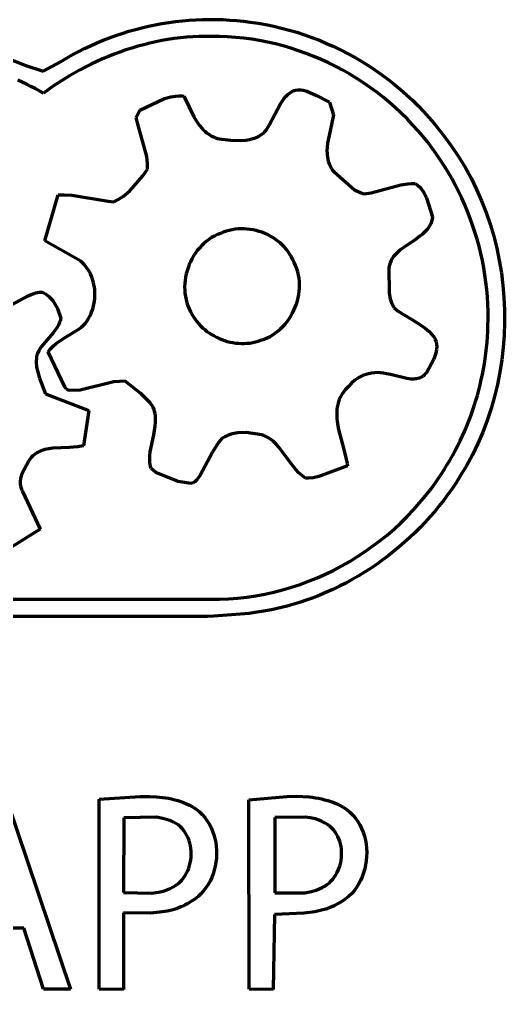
# Model space of a CAD drawing. Header units: millimetres. Extents: x 0.5 to 5.05, y 0.9 to 4.71.
# Drawn here: x 3.333 to 5.054, y 0.897 to 4.337 of the extents above; entities that cross this region are included whole.
import ezdxf

# ---------------------------------------------------------------- set-up
doc = ezdxf.new("R2010")
doc.units = ezdxf.units.MM
doc.layers.add('color#209bd8ff', color=7, linetype='CONTINUOUS', lineweight=100)
doc.layers.add('color#5ac5f1ff', color=7, linetype='CONTINUOUS', lineweight=100)

msp = doc.modelspace()

# ---------------------------------------------------------------- linework, layer by layer
at = {"layer": 'color#209bd8ff'}
for p, q in [((3.9349, 4.3344), (3.959, 4.3359)), ((3.959, 4.3359), (3.9832, 4.3369)), ((3.9832, 4.3369), (4.0074, 4.3373)), ((4.0074, 4.3373), (4.0316, 4.3372)), ((4.0316, 4.3372), (4.0557, 4.3364)), ((4.0557, 4.3364), (4.0799, 4.3351)), ((4.0799, 4.3351), (4.104, 4.3332)), ((3.7211, 4.2951), (3.7444, 4.3017)), ((3.7444, 4.3017), (3.7678, 4.3077)), ((3.7678, 4.3077), (3.7914, 4.3132)), ((3.7914, 4.3132), (3.8151, 4.3181)), ((3.8151, 4.3181), (3.8389, 4.3225)), ((3.8389, 4.3225), (3.8628, 4.3263)), ((3.8628, 4.3263), (3.8867, 4.3296)), ((3.8867, 4.3296), (3.9108, 4.3323)), ((3.9108, 4.3323), (3.9349, 4.3344)), ((4.104, 4.3332), (4.128, 4.3307)), ((4.128, 4.3307), (4.152, 4.3276)), ((4.152, 4.3276), (4.18, 4.3236)), ((4.18, 4.3236), (4.2078, 4.3188)), ((4.2078, 4.3188), (4.2355, 4.3132)), ((4.2355, 4.3132), (4.263, 4.3068)), ((4.263, 4.3068), (4.2903, 4.2996)), ((3.6298, 4.2632), (3.6524, 4.272)), ((3.6524, 4.272), (3.6751, 4.2803)), ((3.6751, 4.2803), (3.698, 4.2879)), ((3.698, 4.2879), (3.7211, 4.2951)), ((3.8602, 4.2659), (3.8385, 4.2621)), ((3.882, 4.2691), (3.8602, 4.2659)), ((3.9038, 4.2717), (3.882, 4.2691)), ((3.9258, 4.2739), (3.9038, 4.2717)), ((3.9478, 4.2754), (3.9258, 4.2739)), ((3.9699, 4.2764), (3.9478, 4.2754)), ((3.992, 4.2768), (3.9699, 4.2764)), ((4.0142, 4.2766), (3.992, 4.2768)), ((4.0429, 4.2765), (4.0142, 4.2766)), ((4.0716, 4.2755), (4.0429, 4.2765)), ((4.1002, 4.2735), (4.0716, 4.2755)), ((4.1287, 4.2706), (4.1002, 4.2735)), ((4.1571, 4.2669), (4.1287, 4.2706)), ((4.1853, 4.2622), (4.1571, 4.2669)), ((4.2903, 4.2996), (4.3173, 4.2916)), ((4.3173, 4.2916), (4.3442, 4.2829)), ((4.3442, 4.2829), (4.3708, 4.2735)), ((4.3708, 4.2735), (4.3971, 4.2633)), ((3.542, 4.2227), (3.5636, 4.2337)), ((3.5636, 4.2337), (3.5854, 4.2441)), ((3.5854, 4.2441), (3.6075, 4.2539)), ((3.6075, 4.2539), (3.6298, 4.2632)), ((3.7316, 4.2356), (3.7106, 4.2289)), ((3.7527, 4.2419), (3.7316, 4.2356)), ((3.774, 4.2477), (3.7527, 4.2419)), ((3.7954, 4.253), (3.774, 4.2477)), ((3.8169, 4.2578), (3.7954, 4.253)), ((3.8385, 4.2621), (3.8169, 4.2578)), ((4.2134, 4.2567), (4.1853, 4.2622)), ((4.2413, 4.2504), (4.2134, 4.2567)), ((4.269, 4.2432), (4.2413, 4.2504)), ((4.2965, 4.2352), (4.269, 4.2432)), ((4.3237, 4.2263), (4.2965, 4.2352)), ((4.3971, 4.2633), (4.4231, 4.2524)), ((4.4231, 4.2524), (4.4488, 4.2408)), ((4.4488, 4.2408), (4.4742, 4.2285)), ((3.2955, 4.1981), (3.3439, 4.1788)), ((3.479, 4.1868), (3.4997, 4.1993)), ((3.4997, 4.1993), (3.5207, 4.2113)), ((3.5207, 4.2113), (3.542, 4.2227)), ((3.6283, 4.1972), (3.6081, 4.1881)), ((3.6486, 4.2058), (3.6283, 4.1972)), ((3.6691, 4.2139), (3.6486, 4.2058)), ((3.6898, 4.2216), (3.6691, 4.2139)), ((3.7106, 4.2289), (3.6898, 4.2216)), ((4.3507, 4.2167), (4.3237, 4.2263)), ((4.3774, 4.2063), (4.3507, 4.2167)), ((4.4037, 4.1951), (4.3774, 4.2063)), ((4.4742, 4.2285), (4.4993, 4.2155)), ((4.4993, 4.2155), (4.524, 4.2018)), ((4.524, 4.2018), (4.5483, 4.1875)), ((3.3439, 4.1788), (3.3559, 4.1736)), ((3.3559, 4.1736), (3.4172, 4.1543)), ((3.4172, 4.1543), (3.479, 4.1868)), ((3.5684, 4.1688), (3.5488, 4.1585)), ((3.5882, 4.1787), (3.5684, 4.1688)), ((3.6081, 4.1881), (3.5882, 4.1787)), ((4.4298, 4.1831), (4.4037, 4.1951)), ((4.4554, 4.1704), (4.4298, 4.1831)), ((4.4807, 4.157), (4.4554, 4.1704)), ((4.5483, 4.1875), (4.5722, 4.1725)), ((4.5722, 4.1725), (4.5957, 4.1569)), ((3.5104, 4.1368), (3.4915, 4.1253)), ((3.5295, 4.1479), (3.5104, 4.1368)), ((3.5488, 4.1585), (3.5295, 4.1479)), ((4.5056, 4.1428), (4.4807, 4.157)), ((4.5301, 4.1279), (4.5056, 4.1428)), ((4.5957, 4.1569), (4.6188, 4.1406)), ((4.6188, 4.1406), (4.6415, 4.1238)), ((3.3433, 4.1145), (3.3279, 4.1213)), ((3.3586, 4.1074), (3.3433, 4.1145)), ((3.3738, 4.1), (3.3586, 4.1074)), ((3.3888, 4.0923), (3.3738, 4.1)), ((3.4545, 4.1013), (3.4363, 4.0888)), ((3.4729, 4.1135), (3.4545, 4.1013)), ((3.4915, 4.1253), (3.4729, 4.1135)), ((4.5542, 4.1123), (4.5301, 4.1279)), ((4.5778, 4.096), (4.5542, 4.1123)), ((4.6009, 4.0791), (4.5778, 4.096)), ((4.6415, 4.1238), (4.6636, 4.1063)), ((4.6636, 4.1063), (4.6853, 4.0882)), ((3.4037, 4.0843), (3.3888, 4.0923)), ((3.4185, 4.0759), (3.4037, 4.0843)), ((3.4363, 4.0888), (3.4185, 4.0759)), ((3.8483, 4.0569), (3.8702, 4.0628)), ((3.8702, 4.0628), (3.8871, 4.0654)), ((3.8871, 4.0654), (3.8986, 4.0661)), ((3.8986, 4.0661), (3.9102, 4.0658)), ((3.9102, 4.0658), (3.9161, 4.0653)), ((3.9161, 4.0653), (3.9521, 3.9924)), ((4.2711, 4.0555), (4.2779, 4.0634)), ((4.2779, 4.0634), (4.2854, 4.0707)), ((4.2854, 4.0707), (4.2938, 4.0772)), ((4.2938, 4.0772), (4.2982, 4.0801)), ((4.2982, 4.0801), (4.303, 4.0828)), ((4.303, 4.0828), (4.3079, 4.0853)), ((4.3079, 4.0853), (4.3126, 4.0863)), ((4.3126, 4.0863), (4.3219, 4.0873)), ((4.3219, 4.0873), (4.3311, 4.0873)), ((4.3311, 4.0873), (4.3401, 4.0862)), ((4.3401, 4.0862), (4.3533, 4.083)), ((4.3533, 4.083), (4.3876, 4.068)), ((4.3876, 4.068), (4.433, 4.044)), ((4.6235, 4.0615), (4.6009, 4.0791)), ((4.6455, 4.0432), (4.6235, 4.0615)), ((4.6853, 4.0882), (4.7065, 4.0696)), ((4.7065, 4.0696), (4.7272, 4.0504)), ((3.7599, 4.0158), (3.8483, 4.0569)), ((4.2187, 3.9623), (4.2591, 4.0381)), ((4.2591, 4.0381), (4.2711, 4.0555)), ((4.433, 4.044), (4.4475, 3.9988)), ((4.6671, 4.0243), (4.6455, 4.0432)), ((4.7272, 4.0504), (4.7473, 4.0306)), ((4.7473, 4.0306), (4.7669, 4.0103)), ((3.7472, 3.9896), (3.7599, 4.0158)), ((3.9521, 3.9924), (3.9637, 3.9733)), ((4.4475, 3.9988), (4.4351, 3.9423)), ((4.688, 4.0048), (4.6671, 4.0243)), ((4.7084, 3.9846), (4.688, 4.0048)), ((4.7669, 4.0103), (4.7859, 3.9894)), ((3.7519, 3.9708), (3.7472, 3.9896)), ((3.7848, 3.8518), (3.7519, 3.9708)), ((3.9637, 3.9733), (3.9722, 3.9614)), ((3.9722, 3.9614), (3.9815, 3.9503)), ((4.2156, 3.956), (4.2187, 3.9623)), ((4.7281, 3.9639), (4.7084, 3.9846)), ((4.7472, 3.9426), (4.7281, 3.9639)), ((4.7859, 3.9894), (4.8044, 3.968)), ((4.8044, 3.968), (4.8222, 3.9462)), ((3.9815, 3.9503), (3.9865, 3.9451)), ((3.9865, 3.9451), (3.9917, 3.9402)), ((3.9917, 3.9402), (3.9971, 3.9357)), ((3.9971, 3.9357), (4.0028, 3.9314)), ((4.0028, 3.9314), (4.0087, 3.9275)), ((4.0087, 3.9275), (4.015, 3.9239)), ((4.015, 3.9239), (4.0215, 3.9207)), ((4.1792, 3.9213), (4.1847, 3.9243)), ((4.1847, 3.9243), (4.1899, 3.9276)), ((4.1899, 3.9276), (4.1949, 3.9313)), ((4.1949, 3.9313), (4.1997, 3.9353)), ((4.1997, 3.9353), (4.2041, 3.9399)), ((4.2041, 3.9399), (4.2083, 3.9448)), ((4.2083, 3.9448), (4.2121, 3.9502)), ((4.2121, 3.9502), (4.2156, 3.956)), ((4.4351, 3.9423), (4.4264, 3.8986)), ((4.7641, 3.9228), (4.7472, 3.9426)), ((4.7805, 3.9027), (4.7641, 3.9228)), ((4.8222, 3.9462), (4.8394, 3.9238)), ((4.8394, 3.9238), (4.866, 3.888)), ((4.0215, 3.9207), (4.0284, 3.918)), ((4.0284, 3.918), (4.0356, 3.9156)), ((4.0356, 3.9156), (4.0431, 3.9138)), ((4.0431, 3.9138), (4.0509, 3.9124)), ((4.0509, 3.9124), (4.0824, 3.909)), ((4.0824, 3.909), (4.1158, 3.908)), ((4.1158, 3.908), (4.1359, 3.9094)), ((4.1359, 3.9094), (4.1489, 3.9114)), ((4.1489, 3.9114), (4.1615, 3.9145)), ((4.1615, 3.9145), (4.1676, 3.9164)), ((4.1676, 3.9164), (4.1735, 3.9187)), ((4.1735, 3.9187), (4.1792, 3.9213)), ((4.4264, 3.8986), (4.4247, 3.8842)), ((4.7963, 3.882), (4.7805, 3.9027)), ((4.866, 3.888), (4.8908, 3.8512)), ((4.4247, 3.8842), (4.4241, 3.8698)), ((4.4241, 3.8698), (4.4243, 3.8628)), ((4.4243, 3.8628), (4.4248, 3.8558)), ((4.4248, 3.8558), (4.4256, 3.8488)), ((4.8115, 3.861), (4.7963, 3.882)), ((4.8262, 3.8396), (4.8115, 3.861)), ((3.7877, 3.8262), (3.7848, 3.8518)), ((3.7878, 3.8067), (3.7877, 3.8262)), ((4.4256, 3.8488), (4.4269, 3.842)), ((4.4269, 3.842), (4.4286, 3.8352)), ((4.4286, 3.8352), (4.4307, 3.8285)), ((4.4307, 3.8285), (4.4333, 3.8219)), ((4.4333, 3.8219), (4.4365, 3.8155)), ((4.8403, 3.8178), (4.8262, 3.8396)), ((4.8908, 3.8512), (4.9139, 3.8133)), ((3.7713, 3.7831), (3.7878, 3.8067)), ((4.4365, 3.8155), (4.4401, 3.8091)), ((4.4401, 3.8091), (4.4443, 3.8029)), ((4.4443, 3.8029), (4.4492, 3.7969)), ((4.4492, 3.7969), (4.522, 3.7334)), ((4.8539, 3.7957), (4.8403, 3.8178)), ((4.8669, 3.7732), (4.8539, 3.7957)), ((4.9139, 3.8133), (4.9352, 3.7745)), ((3.7252, 3.7295), (3.7713, 3.7831)), ((4.5807, 3.7224), (4.6862, 3.7505)), ((4.6862, 3.7505), (4.7115, 3.7544)), ((4.7115, 3.7544), (4.7243, 3.7552)), ((4.7243, 3.7552), (4.7372, 3.7551)), ((4.7372, 3.7551), (4.7451, 3.7498)), ((4.7451, 3.7498), (4.7521, 3.7438)), ((4.8793, 3.7504), (4.8669, 3.7732)), ((4.8911, 3.7272), (4.8793, 3.7504)), ((4.9352, 3.7745), (4.9548, 3.7348)), ((3.4707, 3.7148), (3.4915, 3.7157)), ((3.4915, 3.7157), (3.5189, 3.7144)), ((3.7028, 3.7109), (3.7252, 3.7295)), ((4.522, 3.7334), (4.5423, 3.7231)), ((4.5423, 3.7231), (4.5554, 3.7186)), ((4.5554, 3.7186), (4.5807, 3.7224)), ((4.7521, 3.7438), (4.7584, 3.7371)), ((4.7584, 3.7371), (4.7666, 3.7259)), ((4.7666, 3.7259), (4.7774, 3.7052)), ((4.9023, 3.7038), (4.8911, 3.7272)), ((4.9548, 3.7348), (4.9726, 3.6943)), ((3.4228, 3.5526), (3.4707, 3.7148)), ((3.5189, 3.7144), (3.6474, 3.6926)), ((3.6474, 3.6926), (3.6679, 3.6907)), ((3.6679, 3.6907), (3.6834, 3.6984)), ((3.6834, 3.6984), (3.7028, 3.7109)), ((4.7774, 3.7052), (4.7989, 3.6378)), ((4.9129, 3.6801), (4.9023, 3.7038)), ((4.9726, 3.6943), (4.9887, 3.6532)), ((4.9229, 3.6561), (4.9129, 3.6801)), ((4.9323, 3.6319), (4.9229, 3.6561)), ((4.9887, 3.6532), (5.003, 3.6113)), ((4.7922, 3.6128), (4.7885, 3.6055)), ((4.7952, 3.6206), (4.7922, 3.6128)), ((4.7974, 3.6289), (4.7952, 3.6206)), ((4.7989, 3.6378), (4.7974, 3.6289)), ((4.941, 3.6075), (4.9323, 3.6319)), ((4.0462, 3.5787), (4.0354, 3.5743)), ((4.0563, 3.5828), (4.0462, 3.5787)), ((4.0666, 3.5863), (4.0563, 3.5828)), ((4.077, 3.5892), (4.0666, 3.5863)), ((4.0876, 3.5915), (4.077, 3.5892)), ((4.0982, 3.5932), (4.0876, 3.5915)), ((4.109, 3.5942), (4.0982, 3.5932)), ((4.1197, 3.5947), (4.109, 3.5942)), ((4.1304, 3.5946), (4.1197, 3.5947)), ((4.1412, 3.5939), (4.1304, 3.5946)), ((4.1518, 3.5927), (4.1412, 3.5939)), ((4.1624, 3.5909), (4.1518, 3.5927)), ((4.1729, 3.5886), (4.1624, 3.5909)), ((4.1833, 3.5857), (4.1729, 3.5886)), ((4.1935, 3.5824), (4.1833, 3.5857)), ((4.2035, 3.5785), (4.1935, 3.5824)), ((4.2132, 3.5741), (4.2035, 3.5785)), ((4.7681, 3.5802), (4.7619, 3.5747)), ((4.7739, 3.586), (4.7681, 3.5802)), ((4.7793, 3.5921), (4.7739, 3.586)), ((4.7842, 3.5986), (4.7793, 3.5921)), ((4.7885, 3.6055), (4.7842, 3.5986)), ((4.9492, 3.5828), (4.941, 3.6075)), ((4.9567, 3.5579), (4.9492, 3.5828)), ((5.003, 3.6113), (5.0156, 3.5689)), ((3.5508, 3.48), (3.4228, 3.5526)), ((3.9962, 3.5503), (3.9875, 3.5428)), ((4.0054, 3.5572), (3.9962, 3.5503)), ((4.015, 3.5635), (4.0054, 3.5572)), ((4.025, 3.5692), (4.015, 3.5635)), ((4.0354, 3.5743), (4.025, 3.5692)), ((4.2228, 3.5692), (4.2132, 3.5741)), ((4.232, 3.5638), (4.2228, 3.5692)), ((4.241, 3.5579), (4.232, 3.5638)), ((4.2496, 3.5516), (4.241, 3.5579)), ((4.2579, 3.5448), (4.2496, 3.5516)), ((4.2657, 3.5376), (4.2579, 3.5448)), ((4.7415, 3.5593), (4.6978, 3.5303)), ((4.7554, 3.5694), (4.7415, 3.5593)), ((4.7619, 3.5747), (4.7554, 3.5694)), ((4.9636, 3.5329), (4.9567, 3.5579)), ((5.0156, 3.5689), (5.0264, 3.526)), ((3.9641, 3.5175), (3.9573, 3.5083)), ((3.9714, 3.5264), (3.9641, 3.5175)), ((3.9792, 3.5349), (3.9714, 3.5264)), ((3.9875, 3.5428), (3.9792, 3.5349)), ((4.2732, 3.5299), (4.2657, 3.5376)), ((4.2802, 3.5218), (4.2732, 3.5299)), ((4.2867, 3.5132), (4.2802, 3.5218)), ((4.2928, 3.5043), (4.2867, 3.5132)), ((4.6777, 3.5145), (4.6716, 3.5087)), ((4.6841, 3.52), (4.6777, 3.5145)), ((4.6978, 3.5303), (4.6841, 3.52)), ((4.9698, 3.5077), (4.9636, 3.5329)), ((5.0264, 3.526), (5.0355, 3.4827)), ((3.5569, 3.4743), (3.5508, 3.48)), ((3.94, 3.4783), (3.9353, 3.4678)), ((3.9452, 3.4886), (3.94, 3.4783)), ((3.951, 3.4986), (3.9452, 3.4886)), ((3.9573, 3.5083), (3.951, 3.4986)), ((4.2983, 3.4949), (4.2928, 3.5043)), ((4.3032, 3.4852), (4.2983, 3.4949)), ((4.3076, 3.4751), (4.3032, 3.4852)), ((4.3126, 3.4643), (4.3076, 3.4751)), ((4.6519, 3.4822), (4.6485, 3.4744)), ((4.656, 3.4894), (4.6519, 3.4822)), ((4.6607, 3.4962), (4.656, 3.4894)), ((4.6659, 3.5027), (4.6607, 3.4962)), ((4.6716, 3.5087), (4.6659, 3.5027)), ((4.9754, 3.4823), (4.9698, 3.5077)), ((4.9803, 3.4568), (4.9754, 3.4823)), ((5.0355, 3.4827), (5.0428, 3.439)), ((3.5626, 3.4683), (3.5569, 3.4743)), ((3.5679, 3.4621), (3.5626, 3.4683)), ((3.5728, 3.4556), (3.5679, 3.4621)), ((3.5773, 3.4488), (3.5728, 3.4556)), ((3.5814, 3.4418), (3.5773, 3.4488)), ((3.5851, 3.4346), (3.5814, 3.4418)), ((3.9277, 3.446), (3.9247, 3.4348)), ((3.9312, 3.457), (3.9277, 3.446)), ((3.9353, 3.4678), (3.9312, 3.457)), ((4.3169, 3.4533), (4.3126, 3.4643)), ((4.3204, 3.4421), (4.3169, 3.4533)), ((4.3231, 3.4308), (4.3204, 3.4421)), ((4.6457, 3.4662), (4.6437, 3.4574)), ((4.6437, 3.4574), (4.6447, 3.3664)), ((4.6485, 3.4744), (4.6457, 3.4662)), ((4.9845, 3.4312), (4.9803, 3.4568)), ((3.5884, 3.4272), (3.5851, 3.4346)), ((3.5913, 3.4196), (3.5884, 3.4272)), ((3.5938, 3.4119), (3.5913, 3.4196)), ((3.596, 3.4041), (3.5938, 3.4119)), ((3.9207, 3.4121), (3.9196, 3.4007)), ((3.9224, 3.4235), (3.9207, 3.4121)), ((3.9247, 3.4348), (3.9224, 3.4235)), ((4.3251, 3.4194), (4.3231, 3.4308)), ((4.3263, 3.4079), (4.3251, 3.4194)), ((4.3268, 3.3963), (4.3263, 3.4079)), ((4.9881, 3.4055), (4.9845, 3.4312)), ((5.0428, 3.439), (5.0483, 3.3951)), ((3.5977, 3.3961), (3.596, 3.4041)), ((3.5991, 3.3881), (3.5977, 3.3961)), ((3.6001, 3.38), (3.5991, 3.3881)), ((3.6007, 3.3718), (3.6001, 3.38)), ((3.6009, 3.3636), (3.6007, 3.3718)), ((3.9196, 3.4007), (3.9192, 3.3892)), ((3.9192, 3.3892), (3.9194, 3.3778)), ((3.9194, 3.3778), (3.9203, 3.3663)), ((4.3243, 3.3617), (4.3258, 3.3732)), ((4.3258, 3.3732), (4.3267, 3.3847)), ((4.3267, 3.3847), (4.3268, 3.3963)), ((4.991, 3.3797), (4.9881, 3.4055)), ((4.9933, 3.3538), (4.991, 3.3797)), ((5.0483, 3.3951), (5.0521, 3.351)), ((3.598, 3.331), (3.5993, 3.3391)), ((3.5993, 3.3391), (3.6002, 3.3472)), ((3.6002, 3.3472), (3.6007, 3.3554)), ((3.6007, 3.3554), (3.6009, 3.3636)), ((3.9203, 3.3663), (3.9219, 3.355)), ((3.9219, 3.355), (3.9242, 3.3438)), ((3.9242, 3.3438), (3.9272, 3.3327)), ((4.3159, 3.3278), (4.3193, 3.3389)), ((4.3193, 3.3389), (4.3221, 3.3502)), ((4.3221, 3.3502), (4.3243, 3.3617)), ((4.6447, 3.3664), (4.6489, 3.3469)), ((4.6489, 3.3469), (4.6537, 3.3327)), ((4.9948, 3.3279), (4.9933, 3.3538)), ((5.0521, 3.351), (5.0541, 3.3067)), ((3.5891, 3.2995), (3.5919, 3.3072)), ((3.5919, 3.3072), (3.5943, 3.315)), ((3.5943, 3.315), (3.5963, 3.323)), ((3.5963, 3.323), (3.598, 3.331)), ((3.9272, 3.3327), (3.9309, 3.3218)), ((3.9309, 3.3218), (3.9354, 3.3111)), ((3.9354, 3.3111), (3.9406, 3.3007)), ((4.302, 3.2957), (4.3072, 3.3062)), ((4.3072, 3.3062), (4.3118, 3.3169)), ((4.3118, 3.3169), (4.3159, 3.3278)), ((4.6537, 3.3327), (4.6602, 3.3192)), ((4.6602, 3.3192), (4.6628, 3.3149)), ((4.6628, 3.3149), (4.677, 3.3028)), ((4.677, 3.3028), (4.7463, 3.2599)), ((4.9957, 3.3019), (4.9948, 3.3279)), ((5.0541, 3.3067), (5.0544, 3.2624)), ((3.5697, 3.2637), (3.5743, 3.2705)), ((3.5743, 3.2705), (3.5786, 3.2774)), ((3.5786, 3.2774), (3.5824, 3.2846)), ((3.5824, 3.2846), (3.5859, 3.292)), ((3.5859, 3.292), (3.5891, 3.2995)), ((3.9406, 3.3007), (3.9453, 3.2916)), ((3.9453, 3.2916), (3.9505, 3.2829)), ((3.9505, 3.2829), (3.9561, 3.2745)), ((3.9561, 3.2745), (3.9622, 3.2664)), ((4.2832, 3.2663), (4.29, 3.2757)), ((4.29, 3.2757), (4.2963, 3.2856)), ((4.2963, 3.2856), (4.302, 3.2957)), ((4.9953, 3.25), (4.9958, 3.276)), ((4.9958, 3.276), (4.9957, 3.3019)), ((3.4936, 3.208), (3.5444, 3.2389)), ((3.5444, 3.2389), (3.5535, 3.2463)), ((3.5535, 3.2463), (3.562, 3.2546)), ((3.562, 3.2546), (3.566, 3.259)), ((3.566, 3.259), (3.5697, 3.2637)), ((3.9622, 3.2664), (3.9687, 3.2587)), ((3.9687, 3.2587), (3.9756, 3.2513)), ((3.9756, 3.2513), (3.9828, 3.2443)), ((3.9828, 3.2443), (3.9904, 3.2376)), ((3.9904, 3.2376), (3.9983, 3.2313)), ((4.2511, 3.2328), (4.2599, 3.2405)), ((4.2599, 3.2405), (4.2681, 3.2486)), ((4.2681, 3.2486), (4.2759, 3.2572)), ((4.2759, 3.2572), (4.2832, 3.2663)), ((4.7463, 3.2599), (4.7721, 3.2425)), ((4.7721, 3.2425), (4.7862, 3.2306)), ((4.9946, 3.2308), (4.9953, 3.25)), ((5.0544, 3.2624), (5.0529, 3.2181)), ((3.4638, 3.1886), (3.4936, 3.208)), ((3.9983, 3.2313), (4.0066, 3.2254)), ((4.0066, 3.2254), (4.0151, 3.2199)), ((4.0151, 3.2199), (4.0238, 3.2149)), ((4.0238, 3.2149), (4.0328, 3.2102)), ((4.0328, 3.2102), (4.042, 3.2059)), ((4.042, 3.2059), (4.0514, 3.2021)), ((4.0514, 3.2021), (4.0609, 3.1988)), ((4.1804, 3.1962), (4.1901, 3.1995)), ((4.1901, 3.1995), (4.2012, 3.2034)), ((4.2012, 3.2034), (4.212, 3.208)), ((4.212, 3.208), (4.2224, 3.2132)), ((4.2224, 3.2132), (4.2324, 3.2192)), ((4.2324, 3.2192), (4.242, 3.2257)), ((4.242, 3.2257), (4.2511, 3.2328)), ((4.7862, 3.2306), (4.7949, 3.2217)), ((4.7949, 3.2217), (4.8028, 3.2119)), ((4.8028, 3.2119), (4.8065, 3.2067)), ((4.8065, 3.2067), (4.8083, 3.2024)), ((4.8083, 3.2024), (4.8112, 3.1937)), ((4.992, 3.1926), (4.9935, 3.2117)), ((4.9935, 3.2117), (4.9946, 3.2308)), ((5.0529, 3.2181), (5.0496, 3.174)), ((3.4388, 3.1634), (3.4425, 3.1682)), ((3.4425, 3.1682), (3.4464, 3.1728)), ((3.4464, 3.1728), (3.4548, 3.1811)), ((3.4548, 3.1811), (3.4638, 3.1886)), ((4.0609, 3.1988), (4.0707, 3.1958)), ((4.0707, 3.1958), (4.0805, 3.1934)), ((4.0805, 3.1934), (4.0904, 3.1914)), ((4.0904, 3.1914), (4.1004, 3.1899)), ((4.1004, 3.1899), (4.1104, 3.1889)), ((4.1104, 3.1889), (4.1205, 3.1884)), ((4.1205, 3.1884), (4.1306, 3.1884)), ((4.1306, 3.1884), (4.1407, 3.1889)), ((4.1407, 3.1889), (4.1507, 3.1899)), ((4.1507, 3.1899), (4.1607, 3.1915)), ((4.1607, 3.1915), (4.1706, 3.1936)), ((4.1706, 3.1936), (4.1804, 3.1962)), ((4.8129, 3.1672), (4.8107, 3.154)), ((4.8112, 3.1937), (4.8128, 3.1849)), ((4.8128, 3.1849), (4.8134, 3.1761)), ((4.8134, 3.1761), (4.8129, 3.1672)), ((4.988, 3.1544), (4.9902, 3.1735)), ((4.9902, 3.1735), (4.992, 3.1926)), ((5.0496, 3.174), (5.0445, 3.13)), ((3.4353, 3.1584), (3.4388, 3.1634)), ((3.494, 3.0344), (3.4353, 3.1584)), ((4.8035, 3.1323), (4.7768, 3.0846)), ((4.8107, 3.154), (4.8035, 3.1323)), ((4.9826, 3.1165), (4.9855, 3.1354)), ((4.9855, 3.1354), (4.988, 3.1544)), ((4.9757, 3.0788), (4.9793, 3.0976)), ((4.9793, 3.0976), (4.9826, 3.1165)), ((5.0445, 3.13), (5.0377, 3.0862)), ((4.537, 3.0673), (4.5236, 3.0584)), ((4.5513, 3.0744), (4.537, 3.0673)), ((4.5663, 3.0798), (4.5513, 3.0744)), ((4.5818, 3.0833), (4.5663, 3.0798)), ((4.5924, 3.0846), (4.5818, 3.0833)), ((4.6031, 3.0849), (4.5924, 3.0846)), ((4.6139, 3.0844), (4.6031, 3.0849)), ((4.6247, 3.0828), (4.6139, 3.0844)), ((4.6354, 3.0803), (4.6247, 3.0828)), ((4.65, 3.078), (4.6354, 3.0803)), ((4.7072, 3.0641), (4.65, 3.078)), ((4.7227, 3.0621), (4.7072, 3.0641)), ((4.7327, 3.062), (4.7227, 3.0621)), ((4.7376, 3.0624), (4.7327, 3.062)), ((4.7424, 3.0631), (4.7376, 3.0624)), ((4.7471, 3.0642), (4.7424, 3.0631)), ((4.7518, 3.0657), (4.7471, 3.0642)), ((4.7563, 3.0676), (4.7518, 3.0657)), ((4.7607, 3.07), (4.7563, 3.0676)), ((4.7649, 3.0728), (4.7607, 3.07)), ((4.769, 3.0762), (4.7649, 3.0728)), ((4.773, 3.0801), (4.769, 3.0762)), ((4.7768, 3.0846), (4.773, 3.0801)), ((4.9717, 3.06), (4.9757, 3.0788)), ((5.0377, 3.0862), (5.0291, 3.0428)), ((3.4964, 3.0305), (3.494, 3.0344)), ((3.5007, 3.026), (3.4964, 3.0305)), ((3.6683, 3.0524), (3.5485, 3.0232)), ((3.7077, 3.0548), (3.6683, 3.0524)), ((3.7637, 3.0107), (3.7077, 3.0548)), ((4.4967, 3.0319), (4.4891, 3.0239)), ((4.5001, 3.0361), (4.4967, 3.0319)), ((4.5112, 3.048), (4.5001, 3.0361)), ((4.5236, 3.0584), (4.5112, 3.048)), ((4.9627, 3.0228), (4.9674, 3.0414)), ((4.9674, 3.0414), (4.9717, 3.06)), ((5.0291, 3.0428), (5.0187, 2.9998)), ((3.5094, 3.0215), (3.5007, 3.026)), ((3.5485, 3.0232), (3.5094, 3.0215)), ((3.7973, 2.9775), (3.7637, 3.0107)), ((4.4719, 2.9987), (4.468, 2.9898)), ((4.4768, 3.0073), (4.4719, 2.9987)), ((4.4824, 3.0157), (4.4768, 3.0073)), ((4.4891, 3.0239), (4.4824, 3.0157)), ((4.9523, 2.9859), (4.9577, 3.0043)), ((4.9577, 3.0043), (4.9627, 3.0228)), ((5.0187, 2.9998), (5.0065, 2.9572)), ((3.8081, 2.9619), (3.7973, 2.9775)), ((3.8108, 2.9545), (3.8081, 2.9619)), ((4.4606, 2.9622), (4.4595, 2.9527)), ((4.4623, 2.9716), (4.4606, 2.9622)), ((4.4648, 2.9808), (4.4623, 2.9716)), ((4.468, 2.9898), (4.4648, 2.9808)), ((4.9405, 2.9494), (4.9465, 2.9676)), ((4.9465, 2.9676), (4.9523, 2.9859)), ((3.8129, 2.9471), (3.8108, 2.9545)), ((3.8145, 2.9396), (3.8129, 2.9471)), ((3.8156, 2.9322), (3.8145, 2.9396)), ((3.8162, 2.9247), (3.8156, 2.9322)), ((3.8164, 2.9173), (3.8162, 2.9247)), ((4.4595, 2.9527), (4.459, 2.943)), ((4.459, 2.943), (4.459, 2.9333)), ((4.459, 2.9333), (4.4595, 2.9234)), ((4.9273, 2.9135), (4.934, 2.9314)), ((4.934, 2.9314), (4.9405, 2.9494)), ((5.0065, 2.9572), (4.9925, 2.9152)), ((3.8096, 2.8647), (3.815, 2.8948)), ((3.815, 2.8948), (3.8163, 2.9098)), ((3.8163, 2.9098), (3.8164, 2.9173)), ((4.4595, 2.9234), (4.4605, 2.9135)), ((4.4605, 2.9135), (4.4619, 2.9035)), ((4.4619, 2.9035), (4.4656, 2.8833)), ((4.9127, 2.878), (4.9201, 2.8957)), ((4.9201, 2.8957), (4.9273, 2.9135)), ((4.9925, 2.9152), (4.9768, 2.8738)), ((3.7973, 2.8044), (3.8096, 2.8647)), ((4.0595, 2.8565), (4.0508, 2.8513)), ((4.0732, 2.8629), (4.0595, 2.8565)), ((4.0875, 2.8675), (4.0732, 2.8629)), ((4.1074, 2.8713), (4.0875, 2.8675)), ((4.138, 2.8726), (4.1074, 2.8713)), ((4.1933, 2.8648), (4.138, 2.8726)), ((4.2007, 2.862), (4.1933, 2.8648)), ((4.2078, 2.8587), (4.2007, 2.862)), ((4.2145, 2.855), (4.2078, 2.8587)), ((4.4656, 2.8833), (4.484, 2.8126)), ((4.8968, 2.8432), (4.9049, 2.8605)), ((4.9049, 2.8605), (4.9127, 2.878)), ((4.9768, 2.8738), (4.9593, 2.8332)), ((4.0397, 2.8375), (4.0183, 2.8023)), ((4.0508, 2.8513), (4.0397, 2.8375)), ((4.2209, 2.851), (4.2145, 2.855)), ((4.227, 2.8466), (4.2209, 2.851)), ((4.2329, 2.8419), (4.227, 2.8466)), ((4.2384, 2.8369), (4.2329, 2.8419)), ((4.2438, 2.8317), (4.2384, 2.8369)), ((4.254, 2.8205), (4.2438, 2.8317)), ((4.8795, 2.809), (4.8883, 2.826)), ((4.8883, 2.826), (4.8968, 2.8432)), ((4.9593, 2.8332), (4.94, 2.7932)), ((3.7955, 2.7819), (3.7958, 2.7894)), ((3.7958, 2.7894), (3.7973, 2.8044)), ((4.0183, 2.8023), (3.9736, 2.7192)), ((4.2952, 2.7649), (4.254, 2.8205)), ((4.484, 2.8126), (4.4914, 2.7832)), ((4.8609, 2.7754), (4.8703, 2.7921)), ((4.8703, 2.7921), (4.8795, 2.809)), ((4.94, 2.7932), (4.9189, 2.7542)), ((3.7956, 2.7745), (3.7955, 2.7819)), ((3.7961, 2.767), (3.7956, 2.7745)), ((3.7971, 2.7596), (3.7961, 2.767)), ((3.7985, 2.7521), (3.7971, 2.7596)), ((3.8005, 2.7447), (3.7985, 2.7521)), ((4.3141, 2.7409), (4.2952, 2.7649)), ((4.4968, 2.7549), (4.3957, 2.7164)), ((4.4914, 2.7832), (4.4935, 2.7736)), ((4.4935, 2.7736), (4.4953, 2.7642)), ((4.4953, 2.7642), (4.4968, 2.7549)), ((4.841, 2.7427), (4.8511, 2.759)), ((4.8511, 2.759), (4.8609, 2.7754)), ((4.9189, 2.7542), (4.896, 2.716)), ((3.8174, 2.7303), (3.8005, 2.7447)), ((3.8966, 2.6985), (3.8174, 2.7303)), ((3.9736, 2.7192), (3.9629, 2.7051)), ((4.3245, 2.7299), (4.3141, 2.7409)), ((4.33, 2.7248), (4.3245, 2.7299)), ((4.3357, 2.72), (4.33, 2.7248)), ((4.3416, 2.7154), (4.3357, 2.72)), ((4.8124, 2.6996), (4.8305, 2.7266)), ((4.8305, 2.7266), (4.841, 2.7427)), ((3.9407, 2.6917), (3.8966, 2.6985)), ((3.9497, 2.6939), (3.9407, 2.6917)), ((3.9558, 2.6974), (3.9497, 2.6939)), ((3.9595, 2.7008), (3.9558, 2.6974)), ((3.9629, 2.7051), (3.9595, 2.7008)), ((4.3479, 2.7112), (4.3416, 2.7154)), ((4.3587, 2.711), (4.3479, 2.7112)), ((4.3748, 2.7123), (4.3587, 2.711)), ((4.3957, 2.7164), (4.3748, 2.7123)), ((4.7935, 2.6733), (4.8124, 2.6996)), ((4.8823, 2.6946), (4.8681, 2.6734)), ((4.896, 2.716), (4.8823, 2.6946)), ((4.7736, 2.6477), (4.7935, 2.6733)), ((4.8534, 2.6527), (4.8382, 2.6323)), ((4.8681, 2.6734), (4.8534, 2.6527)), ((4.7313, 2.5985), (4.7529, 2.6227)), ((4.7529, 2.6227), (4.7736, 2.6477)), ((4.8382, 2.6323), (4.8225, 2.6122)), ((4.7089, 2.575), (4.7313, 2.5985)), ((4.8063, 2.5926), (4.7897, 2.5733)), ((4.8225, 2.6122), (4.8063, 2.5926)), ((4.662, 2.5302), (4.6858, 2.5522)), ((4.6858, 2.5522), (4.7089, 2.575)), ((4.7726, 2.5545), (4.755, 2.5361)), ((4.7897, 2.5733), (4.7726, 2.5545)), ((4.6374, 2.509), (4.662, 2.5302)), ((4.737, 2.5181), (4.7186, 2.5005)), ((4.755, 2.5361), (4.737, 2.5181)), ((4.5862, 2.4691), (4.6121, 2.4887)), ((4.6121, 2.4887), (4.6374, 2.509)), ((4.6997, 2.4834), (4.6805, 2.4667)), ((4.7186, 2.5005), (4.6997, 2.4834)), ((4.5326, 2.4326), (4.5597, 2.4504)), ((4.5597, 2.4504), (4.5862, 2.4691)), ((4.6608, 2.4505), (4.6408, 2.4348)), ((4.6805, 2.4667), (4.6608, 2.4505)), ((4.4767, 2.3996), (4.5049, 2.4157)), ((4.5049, 2.4157), (4.5326, 2.4326)), ((4.6204, 2.4195), (4.5997, 2.4048)), ((4.6408, 2.4348), (4.6204, 2.4195)), ((4.4188, 2.3704), (4.448, 2.3845)), ((4.448, 2.3845), (4.4767, 2.3996)), ((4.5572, 2.3768), (4.5354, 2.3636)), ((4.5786, 2.3905), (4.5572, 2.3768)), ((4.5997, 2.4048), (4.5786, 2.3905)), ((4.3288, 2.3338), (4.3592, 2.345)), ((4.3592, 2.345), (4.3892, 2.3572)), ((4.3892, 2.3572), (4.4188, 2.3704)), ((4.5133, 2.351), (4.491, 2.3388)), ((4.5354, 2.3636), (4.5133, 2.351)), ((4.2038, 2.2995), (4.2355, 2.3065)), ((4.2355, 2.3065), (4.2669, 2.3145)), ((4.2669, 2.3145), (4.298, 2.3237)), ((4.298, 2.3237), (4.3288, 2.3338)), ((4.4221, 2.3059), (4.3986, 2.2961)), ((4.4453, 2.3163), (4.4221, 2.3059)), ((4.4683, 2.3273), (4.4453, 2.3163)), ((4.491, 2.3388), (4.4683, 2.3273)), ((1.6664, 2.2817), (4.0426, 2.2817)), ((4.0426, 2.2817), (4.0752, 2.283)), ((4.0752, 2.283), (4.1076, 2.2854)), ((4.1076, 2.2854), (4.1399, 2.289)), ((4.1399, 2.289), (4.172, 2.2937)), ((4.172, 2.2937), (4.2038, 2.2995)), ((4.3509, 2.2782), (4.3268, 2.2702)), ((4.3749, 2.2868), (4.3509, 2.2782)), ((4.3986, 2.2961), (4.3749, 2.2868)), ((4.2274, 2.2438), (4.1485, 2.2308)), ((4.283, 2.257), (4.2274, 2.2438)), ((4.3268, 2.2702), (4.283, 2.257)), ((4.0003, 2.2205), (1.4717, 2.2204)), ((4.0231, 2.2212), (4.0003, 2.2205)), ((4.1485, 2.2308), (4.0231, 2.2212)), ((4.2818, 1.5819), (4.3159, 1.5826)), ((4.3159, 1.5826), (4.3385, 1.582)), ((3.2858, 1.5765), (3.5145, 0.8989)), ((3.6156, 0.8983), (3.6161, 1.5723)), ((3.6161, 1.5723), (3.762, 1.5821)), ((3.762, 1.5821), (3.7957, 1.5822)), ((3.7957, 1.5822), (3.8181, 1.5811)), ((3.8181, 1.5811), (3.8403, 1.5789)), ((3.8403, 1.5789), (3.8513, 1.5774)), ((3.8513, 1.5774), (3.8622, 1.5756)), ((3.8622, 1.5756), (3.8731, 1.5733)), ((3.8731, 1.5733), (3.8839, 1.5707)), ((3.8839, 1.5707), (3.8946, 1.5677)), ((3.8946, 1.5677), (3.9053, 1.5643)), ((3.9053, 1.5643), (3.9158, 1.5605)), ((3.9158, 1.5605), (3.9263, 1.5561)), ((3.9263, 1.5561), (3.9366, 1.5513)), ((3.9366, 1.5513), (3.9493, 1.5443)), ((4.1467, 1.5696), (4.2818, 1.5819)), ((4.1477, 0.8989), (4.1467, 1.5696)), ((4.3385, 1.582), (4.3609, 1.5803)), ((4.3609, 1.5803), (4.3721, 1.579)), ((4.3721, 1.579), (4.3832, 1.5775)), ((4.3832, 1.5775), (4.3942, 1.5756)), ((4.3942, 1.5756), (4.4052, 1.5733)), ((4.4052, 1.5733), (4.416, 1.5707)), ((4.416, 1.5707), (4.4268, 1.5677)), ((4.4268, 1.5677), (4.4375, 1.5643)), ((4.4375, 1.5643), (4.4481, 1.5604)), ((4.4481, 1.5604), (4.4586, 1.5561)), ((4.4586, 1.5561), (4.4689, 1.5514)), ((4.4689, 1.5514), (4.4822, 1.5441)), ((3.9493, 1.5443), (3.9611, 1.5363)), ((3.9611, 1.5363), (3.972, 1.5274)), ((3.972, 1.5274), (3.982, 1.5178)), ((3.982, 1.5178), (3.9911, 1.5073)), ((4.4822, 1.5441), (4.4944, 1.5357)), ((4.4944, 1.5357), (4.5056, 1.5265)), ((4.5056, 1.5265), (4.5159, 1.5163)), ((4.5159, 1.5163), (4.5251, 1.5054)), ((3.7031, 1.5068), (3.7027, 1.2419)), ((3.8194, 1.5083), (3.7031, 1.5068)), ((3.8421, 1.5042), (3.8194, 1.5083)), ((3.8589, 1.4995), (3.8421, 1.5042)), ((3.8699, 1.4953), (3.8589, 1.4995)), ((3.8794, 1.4913), (3.8699, 1.4953)), ((3.8883, 1.4865), (3.8794, 1.4913)), ((3.8965, 1.481), (3.8883, 1.4865)), ((3.904, 1.4748), (3.8965, 1.481)), ((3.9911, 1.5073), (3.9992, 1.4962)), ((3.9992, 1.4962), (4.0065, 1.4845)), ((4.0065, 1.4845), (4.0129, 1.4722)), ((4.3465, 1.5089), (4.2397, 1.5074)), ((4.2397, 1.5074), (4.2398, 1.2406)), ((4.365, 1.5064), (4.3465, 1.5089)), ((4.3832, 1.5022), (4.365, 1.5064)), ((4.395, 1.4983), (4.3832, 1.5022)), ((4.4065, 1.4933), (4.395, 1.4983)), ((4.4178, 1.4872), (4.4065, 1.4933)), ((4.4261, 1.4822), (4.4178, 1.4872)), ((4.4338, 1.4765), (4.4261, 1.4822)), ((4.5251, 1.5054), (4.5334, 1.4937)), ((4.5334, 1.4937), (4.5407, 1.4814)), ((4.5407, 1.4814), (4.5471, 1.4685)), ((3.9108, 1.4679), (3.904, 1.4748)), ((3.917, 1.4605), (3.9108, 1.4679)), ((3.9225, 1.4525), (3.917, 1.4605)), ((3.9273, 1.4441), (3.9225, 1.4525)), ((4.0129, 1.4722), (4.0184, 1.4595)), ((4.0184, 1.4595), (4.0229, 1.4463)), ((4.0229, 1.4463), (4.0266, 1.4328)), ((4.4409, 1.4702), (4.4338, 1.4765)), ((4.4473, 1.4634), (4.4409, 1.4702)), ((4.453, 1.4561), (4.4473, 1.4634)), ((4.4581, 1.4484), (4.453, 1.4561)), ((4.4625, 1.4402), (4.4581, 1.4484)), ((4.5471, 1.4685), (4.5525, 1.4551)), ((4.5525, 1.4551), (4.5569, 1.4414)), ((3.9314, 1.4353), (3.9273, 1.4441)), ((3.9349, 1.4262), (3.9314, 1.4353)), ((3.9378, 1.4167), (3.9349, 1.4262)), ((3.94, 1.407), (3.9378, 1.4167)), ((4.0266, 1.4328), (4.0294, 1.4191)), ((4.0294, 1.4191), (4.0314, 1.4051)), ((4.4664, 1.4317), (4.4625, 1.4402)), ((4.4695, 1.423), (4.4664, 1.4317)), ((4.4721, 1.4139), (4.4695, 1.423)), ((4.474, 1.4047), (4.4721, 1.4139)), ((4.5569, 1.4414), (4.5604, 1.4272)), ((4.5604, 1.4272), (4.5629, 1.4129)), ((4.5629, 1.4129), (4.5645, 1.3983)), ((3.9415, 1.3972), (3.94, 1.407)), ((3.9423, 1.3872), (3.9415, 1.3972)), ((3.9421, 1.3671), (3.9426, 1.3772)), ((3.9426, 1.3772), (3.9423, 1.3872)), ((4.0314, 1.4051), (4.0324, 1.391)), ((4.0326, 1.3769), (4.0319, 1.3627)), ((4.0324, 1.391), (4.0326, 1.3769)), ((4.4754, 1.3953), (4.474, 1.4047)), ((4.4761, 1.3858), (4.4754, 1.3953)), ((4.4756, 1.3667), (4.4761, 1.3762)), ((4.4761, 1.3762), (4.4761, 1.3858)), ((4.5645, 1.3983), (4.5651, 1.3836)), ((4.5651, 1.3836), (4.5648, 1.3689)), ((3.937, 1.3375), (3.9393, 1.3472)), ((3.9393, 1.3472), (3.9411, 1.3571)), ((3.9411, 1.3571), (3.9421, 1.3671)), ((4.0303, 1.3486), (4.0278, 1.3347)), ((4.0319, 1.3627), (4.0303, 1.3486)), ((4.4705, 1.3384), (4.4728, 1.3477)), ((4.4728, 1.3477), (4.4745, 1.3571)), ((4.4745, 1.3571), (4.4756, 1.3667)), ((4.5635, 1.3542), (4.5613, 1.3397)), ((4.5648, 1.3689), (4.5635, 1.3542)), ((3.9211, 1.3013), (3.926, 1.3098)), ((3.926, 1.3098), (3.9303, 1.3188)), ((3.9303, 1.3188), (3.934, 1.328)), ((3.934, 1.328), (3.937, 1.3375)), ((4.0203, 1.3075), (4.0152, 1.2945)), ((4.0245, 1.321), (4.0203, 1.3075)), ((4.0278, 1.3347), (4.0245, 1.321)), ((4.4555, 1.3037), (4.4601, 1.312)), ((4.4601, 1.312), (4.4642, 1.3205)), ((4.4642, 1.3205), (4.4676, 1.3294)), ((4.4676, 1.3294), (4.4705, 1.3384)), ((4.5542, 1.3113), (4.5493, 1.2975)), ((4.5582, 1.3253), (4.5542, 1.3113)), ((4.5613, 1.3397), (4.5582, 1.3253)), ((3.8952, 1.2723), (3.9026, 1.2787)), ((3.9026, 1.2787), (3.9094, 1.2857)), ((3.9094, 1.2857), (3.9156, 1.2933)), ((3.9156, 1.2933), (3.9211, 1.3013)), ((4.0093, 1.2818), (4.0025, 1.2696)), ((4.0152, 1.2945), (4.0093, 1.2818)), ((4.424, 1.2695), (4.4314, 1.2752)), ((4.4314, 1.2752), (4.4383, 1.2816)), ((4.4383, 1.2816), (4.4446, 1.2885)), ((4.4446, 1.2885), (4.4503, 1.2959)), ((4.4503, 1.2959), (4.4555, 1.3037)), ((4.5434, 1.2842), (4.5366, 1.2714)), ((4.5493, 1.2975), (4.5434, 1.2842)), ((3.7027, 1.2419), (3.802, 1.2396)), ((3.802, 1.2396), (3.8264, 1.2425)), ((3.8264, 1.2425), (3.8443, 1.2467)), ((3.8443, 1.2467), (3.856, 1.2506)), ((3.856, 1.2506), (3.8674, 1.2556)), ((3.8674, 1.2556), (3.8785, 1.2616)), ((3.8785, 1.2616), (3.8871, 1.2666)), ((3.8871, 1.2666), (3.8952, 1.2723)), ((3.9864, 1.2469), (3.9771, 1.2366)), ((3.9949, 1.258), (3.9864, 1.2469)), ((4.0025, 1.2696), (3.9949, 1.258)), ((4.2398, 1.2406), (4.3461, 1.2407)), ((4.3461, 1.2407), (4.3691, 1.2448)), ((4.3691, 1.2448), (4.386, 1.2498)), ((4.386, 1.2498), (4.3969, 1.2543)), ((4.3969, 1.2543), (4.4076, 1.2598)), ((4.4076, 1.2598), (4.4161, 1.2643)), ((4.4161, 1.2643), (4.424, 1.2695)), ((4.5204, 1.2476), (4.5109, 1.2368)), ((4.529, 1.2592), (4.5204, 1.2476)), ((4.5366, 1.2714), (4.529, 1.2592)), ((3.9366, 1.2058), (3.929, 1.2014)), ((3.944, 1.2105), (3.9366, 1.2058)), ((3.9559, 1.2183), (3.944, 1.2105)), ((3.9669, 1.2271), (3.9559, 1.2183)), ((3.9771, 1.2366), (3.9669, 1.2271)), ((4.4772, 1.2094), (4.4642, 1.2023)), ((4.4893, 1.2176), (4.4772, 1.2094)), ((4.5006, 1.2268), (4.4893, 1.2176)), ((4.5109, 1.2368), (4.5006, 1.2268)), ((3.8316, 1.1713), (3.7972, 1.1683)), ((3.8569, 1.1754), (3.8316, 1.1713)), ((3.8735, 1.1793), (3.8569, 1.1754)), ((3.8898, 1.1842), (3.8735, 1.1793)), ((3.9058, 1.1902), (3.8898, 1.1842)), ((3.9136, 1.1936), (3.9058, 1.1902)), ((3.9214, 1.1973), (3.9136, 1.1936)), ((3.929, 1.2014), (3.9214, 1.1973)), ((4.3816, 1.1734), (4.342, 1.1681)), ((4.4049, 1.1785), (4.3816, 1.1734)), ((4.4202, 1.183), (4.4049, 1.1785)), ((4.4351, 1.1884), (4.4202, 1.183)), ((4.4498, 1.1948), (4.4351, 1.1884)), ((4.4642, 1.2023), (4.4498, 1.1948)), ((3.7027, 1.1695), (3.7018, 0.8981)), ((3.7972, 1.1683), (3.7027, 1.1695)), ((4.238, 1.1639), (4.2335, 0.8973)), ((4.342, 1.1681), (4.238, 1.1639)), ((3.3492, 1.1148), (3.1139, 1.1157)), ((3.4181, 0.8988), (3.3492, 1.1148)), ((3.5145, 0.8989), (3.4181, 0.8988)), ((3.7018, 0.8981), (3.6156, 0.8983)), ((4.2335, 0.8973), (4.1477, 0.8989))]:
    msp.add_line(p, q, dxfattribs=at)
at = {"layer": 'color#5ac5f1ff'}
for p, q in [((3.3048, 3.3248), (3.3636, 3.3572)), ((3.3636, 3.3572), (3.3745, 3.3621)), ((3.3745, 3.3621), (3.3857, 3.366)), ((3.3857, 3.366), (3.3915, 3.3676)), ((3.3915, 3.3676), (3.3973, 3.3688)), ((3.3973, 3.3688), (3.4032, 3.3697)), ((3.4032, 3.3697), (3.4092, 3.3702)), ((3.4092, 3.3702), (3.4153, 3.3703)), ((3.4153, 3.3703), (3.4256, 3.3646)), ((3.4256, 3.3646), (3.438, 3.3549)), ((3.438, 3.3549), (3.4514, 3.3401)), ((3.4514, 3.3401), (3.468, 3.312)), ((3.468, 3.312), (3.4795, 3.2783)), ((3.4785, 3.2728), (3.4771, 3.2675)), ((3.4795, 3.2783), (3.4785, 3.2728)), ((3.466, 3.2433), (3.4533, 3.226)), ((3.4712, 3.2526), (3.466, 3.2433)), ((3.4754, 3.2624), (3.4712, 3.2526)), ((3.4771, 3.2675), (3.4754, 3.2624)), ((3.4533, 3.226), (3.4104, 3.1764)), ((3.4104, 3.1764), (3.4016, 3.1628)), ((3.3932, 3.1381), (3.3923, 3.1233)), ((3.3949, 3.1481), (3.3932, 3.1381)), ((3.3968, 3.1532), (3.3949, 3.1481)), ((3.4016, 3.1628), (3.3968, 3.1532)), ((3.3923, 3.1233), (3.394, 3.1038)), ((3.394, 3.1038), (3.4041, 3.0656)), ((3.4041, 3.0656), (3.4259, 3.0101)), ((3.4259, 3.0101), (3.5799, 2.9511)), ((3.5799, 2.9511), (3.5602, 2.8258)), ((3.5397, 2.822), (3.5107, 2.8198)), ((3.5535, 2.8243), (3.5397, 2.822)), ((3.5602, 2.8258), (3.5535, 2.8243)), ((3.3809, 2.7898), (3.3759, 2.7846)), ((3.3863, 2.7944), (3.3809, 2.7898)), ((3.3919, 2.7985), (3.3863, 2.7944)), ((3.3977, 2.8021), (3.3919, 2.7985)), ((3.4038, 2.8053), (3.3977, 2.8021)), ((3.4101, 2.808), (3.4038, 2.8053)), ((3.4166, 2.8103), (3.4101, 2.808)), ((3.4233, 2.8122), (3.4166, 2.8103)), ((3.4301, 2.8138), (3.4233, 2.8122)), ((3.437, 2.8152), (3.4301, 2.8138)), ((3.4513, 2.8171), (3.437, 2.8152)), ((3.5107, 2.8198), (3.4513, 2.8171)), ((3.3666, 2.7724), (3.3416, 2.7257)), ((3.3711, 2.7788), (3.3666, 2.7724)), ((3.3759, 2.7846), (3.3711, 2.7788)), ((3.3416, 2.7257), (3.3371, 2.7101)), ((3.3371, 2.7101), (3.3356, 2.6983)), ((3.3356, 2.6983), (3.3357, 2.6904)), ((3.3357, 2.6904), (3.3367, 2.6826)), ((3.3367, 2.6826), (3.3388, 2.6748)), ((3.3388, 2.6748), (3.342, 2.667)), ((3.342, 2.667), (3.3441, 2.6632)), ((3.3441, 2.6632), (3.4063, 2.5302)), ((3.4063, 2.5302), (3.3022, 2.4654))]:
    msp.add_line(p, q, dxfattribs=at)

doc.saveas('drawing.dxf')
